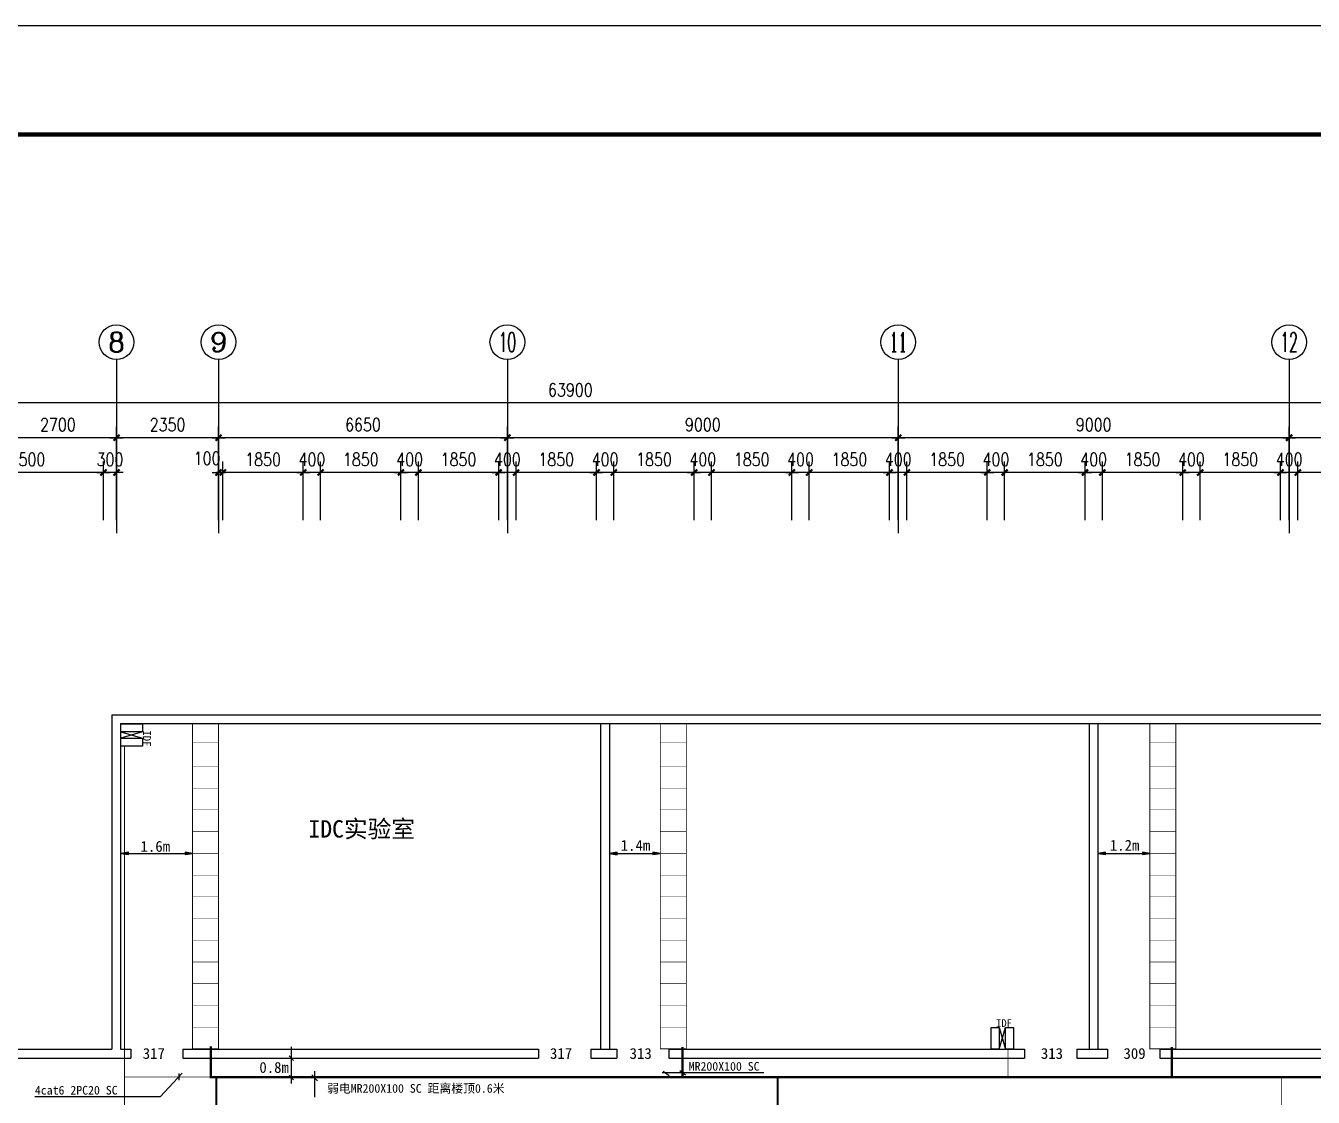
# Model space of a CAD drawing. Extents: x 582436 to 3945069, y 94128 to 248738.
# Drawn here: x 3891843 to 3921488, y 224076 to 248738 of the extents above; entities that cross this region are included whole.
import ezdxf
from ezdxf.enums import TextEntityAlignment as Align

# ---------------------------------------------------------------- set-up
doc = ezdxf.new("R2010")
doc.units = 0
doc.header["$LTSCALE"] = 1000
doc.header["$MEASUREMENT"] = 0
doc.layers.get('0').update_dxf_attribs({"linetype": 'CONTINUOUS'})
doc.layers.get('Defpoints').update_dxf_attribs({"linetype": 'CONTINUOUS'})
for name, color, linetype in [('AXIS', 3, 'CONTINUOUS'), ('AXIS_TEXT', 7, 'CONTINUOUS'), ('DET4', 4, 'CONTINUOUS'), ('PUB_TITLE', 4, 'CONTINUOUS'), ('xxg', 6, 'CONTINUOUS')]:
    doc.layers.add(name, color=color, linetype=linetype)
doc.styles.add('_HZTXT', font='txt.shx', dxfattribs={"width": 0.8, "bigfont": 'AllInOneBig.shx'})
doc.styles.add('COMPLEX', font='COMPLEX', dxfattribs={"bigfont": 'AllInOneBig.shx'})
doc.styles.add('DIM_FONT', font='SIMPLEX.shx', dxfattribs={"width": 0.8, "bigfont": 'AllInOneBig.shx'})
doc.dimstyles.new('AXIS', dxfattribs={"dimtxt": 300, "dimasz": 1, "dimexe": 250, "dimexo": 300, "dimgap": 150, "dimtad": 1, "dimdec": 0, "dimzin": 0, "dimdsep": 46, "dimtxsty": 'DIM_FONT', "dimblk": '_DIMX', "dimcen": 0.09, "dimse1": 1, "dimse2": 1, "dimclrt": 7, "dimadec": 0, "dimazin": 0, "dimtfac": 1, "dimtdec": 0, "dimtix": 1, "dimtmove": 2, "dimatfit": 3, "dimldrblk": '_DIMX', "dimfxl": 1, "dimtolj": 1, "dimtzin": 0, "dimarcsym": 0})
doc.dimstyles.new('dimb', dxfattribs={"dimtxt": 300, "dimasz": 1, "dimexe": 250, "dimexo": 300, "dimgap": 150, "dimtad": 1, "dimdec": 0, "dimdsep": 46, "dimtxsty": 'DIM_FONT', "dimblk": '_DIMX', "dimblk1": '_DIMX', "dimblk2": '_DIMX', "dimcen": 1.25, "dimdle": 2, "dimse1": 1, "dimse2": 1, "dimclrt": 7, "dimadec": 1, "dimazin": 0, "dimtfac": 1, "dimtdec": 0, "dimtix": 1, "dimtmove": 2, "dimatfit": 3, "dimldrblk": '_DIMX', "dimfxl": 1, "dimtolj": 1, "dimtzin": 0, "dimarcsym": 0})
doc.dimstyles.new('dimn', dxfattribs={"dimtxt": 300, "dimasz": 1, "dimexe": 250, "dimexo": 300, "dimgap": 150, "dimtad": 1, "dimdec": 0, "dimdsep": 46, "dimtxsty": 'DIM_FONT', "dimblk": '_DIMX', "dimblk1": '_DIMX', "dimblk2": '_DIMX', "dimcen": 1.25, "dimdle": 2, "dimclrt": 7, "dimadec": 1, "dimazin": 0, "dimtfac": 1, "dimtdec": 0, "dimtix": 1, "dimtmove": 2, "dimatfit": 3, "dimldrblk": '_DIMX', "dimfxl": 1, "dimtolj": 1, "dimtzin": 0, "dimarcsym": 0})

# ---------------------------------------------------------------- blocks, each defined once
blk = doc.blocks.new('_axiso')
blk.add_circle((0, 0), 0.5)
at = {"layer": 'AXIS_TEXT', "style": 'COMPLEX', "width": 1.041667}
blk.add_attdef('A', text='', height=0.56, dxfattribs=at).set_placement((-0.25, -0.28), (0.25, -0.28), align=Align.FIT)
blk = doc.blocks.new('_DIMX')
blk.add_line((-150, 0), (150, 0))
at = {"const_width": 50}
blk.add_lwpolyline([(-70, -70), (70, 70)], dxfattribs=at)
blk = doc.blocks.new('*D78')
at = {"layer": 'AXIS', "color": 0, "lineweight": -2}
for p, q in [((3911933, 237356), (3911933, 239506)), ((3920932, 239256), (3911934, 239256)), ((3920933, 237356), (3920933, 239506))]:
    blk.add_line(p, q, dxfattribs=at)
at = {"layer": 'Defpoints', "color": 0}
for p in [(3911933, 239256), (3911933, 237056), (3920933, 237056)]:
    blk.add_point(p, dxfattribs=at)
at = {"layer": 'AXIS', "color": 0, "lineweight": -2, "rotation": 180}
blk.add_blockref('_DIMX', (3911933, 239256), dxfattribs=at)
at = {"layer": 'AXIS', "color": 0, "lineweight": -2}
blk.add_blockref('_DIMX', (3920933, 239256), dxfattribs=at)
at = {"layer": 'AXIS', "color": 7, "insert": (3916433, 239556), "char_height": 300, "attachment_point": 5, "style": '_HZTXT'}
blk.add_mtext('\\A1;9000', dxfattribs=at)
blk = doc.blocks.new('*D79')
at = {"layer": 'AXIS', "color": 0, "lineweight": -2}
for p, q in [((3902933, 237356), (3902933, 239506)), ((3911932, 239256), (3902934, 239256)), ((3911933, 237356), (3911933, 239506))]:
    blk.add_line(p, q, dxfattribs=at)
at = {"layer": 'Defpoints', "color": 0}
for p in [(3902933, 239256), (3902933, 237056), (3911933, 237056)]:
    blk.add_point(p, dxfattribs=at)
at = {"layer": 'AXIS', "color": 0, "lineweight": -2, "rotation": 180}
blk.add_blockref('_DIMX', (3902933, 239256), dxfattribs=at)
at = {"layer": 'AXIS', "color": 0, "lineweight": -2}
blk.add_blockref('_DIMX', (3911933, 239256), dxfattribs=at)
at = {"layer": 'AXIS', "color": 7, "insert": (3907433, 239556), "char_height": 300, "attachment_point": 5, "style": '_HZTXT'}
blk.add_mtext('\\A1;9000', dxfattribs=at)
blk = doc.blocks.new('*D80')
at = {"layer": 'AXIS', "color": 0, "lineweight": -2}
for p, q in [((3896283, 237356), (3896283, 239506)), ((3902932, 239256), (3896284, 239256)), ((3902933, 237356), (3902933, 239506))]:
    blk.add_line(p, q, dxfattribs=at)
at = {"layer": 'Defpoints', "color": 0}
for p in [(3896283, 239256), (3896283, 237056), (3902933, 237056)]:
    blk.add_point(p, dxfattribs=at)
at = {"layer": 'AXIS', "color": 0, "lineweight": -2, "rotation": 180}
blk.add_blockref('_DIMX', (3896283, 239256), dxfattribs=at)
at = {"layer": 'AXIS', "color": 0, "lineweight": -2}
blk.add_blockref('_DIMX', (3902933, 239256), dxfattribs=at)
at = {"layer": 'AXIS', "color": 7, "insert": (3899608, 239556), "char_height": 300, "attachment_point": 5, "style": '_HZTXT'}
blk.add_mtext('\\A1;6650', dxfattribs=at)
blk = doc.blocks.new('*D81')
at = {"layer": 'AXIS', "color": 0, "lineweight": -2}
for p, q in [((3891233, 237356), (3891233, 239506)), ((3893932, 239256), (3891234, 239256)), ((3893933, 237356), (3893933, 239506))]:
    blk.add_line(p, q, dxfattribs=at)
at = {"layer": 'Defpoints', "color": 0}
for p in [(3891233, 239256), (3891233, 237056), (3893933, 237056)]:
    blk.add_point(p, dxfattribs=at)
at = {"layer": 'AXIS', "color": 0, "lineweight": -2, "rotation": 180}
blk.add_blockref('_DIMX', (3891233, 239256), dxfattribs=at)
at = {"layer": 'AXIS', "color": 0, "lineweight": -2}
blk.add_blockref('_DIMX', (3893933, 239256), dxfattribs=at)
at = {"layer": 'AXIS', "color": 7, "insert": (3892583, 239556), "char_height": 300, "attachment_point": 5, "style": '_HZTXT'}
blk.add_mtext('\\A1;2700', dxfattribs=at)
blk = doc.blocks.new('*D85')
at = {"layer": 'AXIS', "color": 0, "lineweight": -2}
for p, q in [((3872433, 237356), (3872433, 240306)), ((3936333, 237356), (3936333, 240306)), ((3936332, 240056), (3872434, 240056))]:
    blk.add_line(p, q, dxfattribs=at)
at = {"layer": 'Defpoints', "color": 0}
for p in [(3872433, 240056), (3872433, 237056), (3936333, 237056)]:
    blk.add_point(p, dxfattribs=at)
at = {"layer": 'AXIS', "color": 0, "lineweight": -2, "rotation": 180}
blk.add_blockref('_DIMX', (3872433, 240056), dxfattribs=at)
at = {"layer": 'AXIS', "color": 0, "lineweight": -2}
blk.add_blockref('_DIMX', (3936333, 240056), dxfattribs=at)
at = {"layer": 'AXIS', "color": 7, "insert": (3904383, 240356), "char_height": 300, "attachment_point": 5, "style": '_HZTXT'}
blk.add_mtext('\\A1;63900', dxfattribs=at)
blk = doc.blocks.new('*D86')
at = {"layer": 'AXIS', "color": 0, "lineweight": -2}
for p, q in [((3893933, 237356), (3893933, 239506)), ((3896282, 239256), (3893934, 239256)), ((3896283, 237356), (3896283, 239506))]:
    blk.add_line(p, q, dxfattribs=at)
at = {"layer": 'Defpoints', "color": 0}
for p in [(3893933, 239256), (3893933, 237056), (3896283, 237056)]:
    blk.add_point(p, dxfattribs=at)
at = {"layer": 'AXIS', "color": 0, "lineweight": -2, "rotation": 180}
blk.add_blockref('_DIMX', (3893933, 239256), dxfattribs=at)
at = {"layer": 'AXIS', "color": 0, "lineweight": -2}
blk.add_blockref('_DIMX', (3896283, 239256), dxfattribs=at)
at = {"layer": 'AXIS', "color": 7, "insert": (3895108, 239556), "char_height": 300, "attachment_point": 5, "style": '_HZTXT'}
blk.add_mtext('\\A1;2350', dxfattribs=at)
blk = doc.blocks.new('*D89')
at = {"layer": 'AXIS', "color": 0, "lineweight": -2}
for p, q in [((3920933, 237356), (3920933, 239506)), ((3924432, 239256), (3920934, 239256)), ((3924433, 237356), (3924433, 239506))]:
    blk.add_line(p, q, dxfattribs=at)
at = {"layer": 'Defpoints', "color": 0}
for p in [(3920933, 239256), (3920933, 237056), (3924433, 237056)]:
    blk.add_point(p, dxfattribs=at)
at = {"layer": 'AXIS', "color": 0, "lineweight": -2, "rotation": 180}
blk.add_blockref('_DIMX', (3920933, 239256), dxfattribs=at)
at = {"layer": 'AXIS', "color": 0, "lineweight": -2}
blk.add_blockref('_DIMX', (3924433, 239256), dxfattribs=at)
at = {"layer": 'AXIS', "color": 7, "insert": (3922683, 239556), "char_height": 300, "attachment_point": 5, "style": '_HZTXT'}
blk.add_mtext('\\A1;3500', dxfattribs=at)
blk = doc.blocks.new('*D112')
at = {"layer": 'AXIS', "color": 0, "lineweight": -2}
for p, q in [((3896283, 237356), (3896283, 238706)), ((3896383, 237356), (3896383, 238706)), ((3896282, 238456), (3896281, 238456)), ((3896383, 238456), (3896283, 238456)), ((3896384, 238456), (3896385, 238456))]:
    blk.add_line(p, q, dxfattribs=at)
at = {"layer": 'Defpoints', "color": 0}
for p in [(3896283, 238456), (3896283, 237056), (3896383, 237056)]:
    blk.add_point(p, dxfattribs=at)
at = {"layer": 'AXIS', "color": 0, "lineweight": -2}
blk.add_blockref('_DIMX', (3896283, 238456), dxfattribs=at)
at = {"layer": 'AXIS', "color": 0, "lineweight": -2, "rotation": 180}
blk.add_blockref('_DIMX', (3896383, 238456), dxfattribs=at)
at = {"layer": 'AXIS', "color": 7, "insert": (3896019, 238780), "char_height": 300, "attachment_point": 5, "style": '_HZTXT'}
blk.add_mtext('\\A1;100', dxfattribs=at)
blk = doc.blocks.new('*D113')
at = {"layer": 'AXIS', "color": 0, "lineweight": -2}
for p, q in [((3896383, 237356), (3896383, 238706)), ((3898233, 237356), (3898233, 238706)), ((3898232, 238456), (3896384, 238456))]:
    blk.add_line(p, q, dxfattribs=at)
at = {"layer": 'Defpoints', "color": 0}
for p in [(3896383, 238456), (3896383, 237056), (3898233, 237056)]:
    blk.add_point(p, dxfattribs=at)
at = {"layer": 'AXIS', "color": 0, "lineweight": -2, "rotation": 180}
blk.add_blockref('_DIMX', (3896383, 238456), dxfattribs=at)
at = {"layer": 'AXIS', "color": 0, "lineweight": -2}
blk.add_blockref('_DIMX', (3898233, 238456), dxfattribs=at)
at = {"layer": 'AXIS', "color": 7, "insert": (3897308, 238756), "char_height": 300, "attachment_point": 5, "style": '_HZTXT'}
blk.add_mtext('\\A1;1850', dxfattribs=at)
blk = doc.blocks.new('*D114')
at = {"layer": 'AXIS', "color": 0, "lineweight": -2}
for p, q in [((3898233, 237356), (3898233, 238706)), ((3898633, 237356), (3898633, 238706)), ((3898232, 238456), (3898231, 238456)), ((3898633, 238456), (3898233, 238456)), ((3898634, 238456), (3898635, 238456))]:
    blk.add_line(p, q, dxfattribs=at)
at = {"layer": 'Defpoints', "color": 0}
for p in [(3898233, 238456), (3898233, 237056), (3898633, 237056)]:
    blk.add_point(p, dxfattribs=at)
at = {"layer": 'AXIS', "color": 0, "lineweight": -2}
blk.add_blockref('_DIMX', (3898233, 238456), dxfattribs=at)
at = {"layer": 'AXIS', "color": 0, "lineweight": -2, "rotation": 180}
blk.add_blockref('_DIMX', (3898633, 238456), dxfattribs=at)
at = {"layer": 'AXIS', "color": 7, "insert": (3898433, 238756), "char_height": 300, "attachment_point": 5, "style": '_HZTXT'}
blk.add_mtext('\\A1;400', dxfattribs=at)
blk = doc.blocks.new('*D115')
at = {"layer": 'AXIS', "color": 0, "lineweight": -2}
for p, q in [((3898633, 237356), (3898633, 238706)), ((3900483, 237356), (3900483, 238706)), ((3900482, 238456), (3898634, 238456))]:
    blk.add_line(p, q, dxfattribs=at)
at = {"layer": 'Defpoints', "color": 0}
for p in [(3898633, 238456), (3898633, 237056), (3900483, 237056)]:
    blk.add_point(p, dxfattribs=at)
at = {"layer": 'AXIS', "color": 0, "lineweight": -2, "rotation": 180}
blk.add_blockref('_DIMX', (3898633, 238456), dxfattribs=at)
at = {"layer": 'AXIS', "color": 0, "lineweight": -2}
blk.add_blockref('_DIMX', (3900483, 238456), dxfattribs=at)
at = {"layer": 'AXIS', "color": 7, "insert": (3899558, 238756), "char_height": 300, "attachment_point": 5, "style": '_HZTXT'}
blk.add_mtext('\\A1;1850', dxfattribs=at)
blk = doc.blocks.new('*D116')
at = {"layer": 'AXIS', "color": 0, "lineweight": -2}
for p, q in [((3900483, 237356), (3900483, 238706)), ((3900883, 237356), (3900883, 238706)), ((3900482, 238456), (3900481, 238456)), ((3900883, 238456), (3900483, 238456)), ((3900884, 238456), (3900885, 238456))]:
    blk.add_line(p, q, dxfattribs=at)
at = {"layer": 'Defpoints', "color": 0}
for p in [(3900483, 238456), (3900483, 237056), (3900883, 237056)]:
    blk.add_point(p, dxfattribs=at)
at = {"layer": 'AXIS', "color": 0, "lineweight": -2}
blk.add_blockref('_DIMX', (3900483, 238456), dxfattribs=at)
at = {"layer": 'AXIS', "color": 0, "lineweight": -2, "rotation": 180}
blk.add_blockref('_DIMX', (3900883, 238456), dxfattribs=at)
at = {"layer": 'AXIS', "color": 7, "insert": (3900683, 238756), "char_height": 300, "attachment_point": 5, "style": '_HZTXT'}
blk.add_mtext('\\A1;400', dxfattribs=at)
blk = doc.blocks.new('*D117')
at = {"layer": 'AXIS', "color": 0, "lineweight": -2}
for p, q in [((3900883, 237356), (3900883, 238706)), ((3902733, 237356), (3902733, 238706)), ((3902732, 238456), (3900884, 238456))]:
    blk.add_line(p, q, dxfattribs=at)
at = {"layer": 'Defpoints', "color": 0}
for p in [(3900883, 238456), (3900883, 237056), (3902733, 237056)]:
    blk.add_point(p, dxfattribs=at)
at = {"layer": 'AXIS', "color": 0, "lineweight": -2, "rotation": 180}
blk.add_blockref('_DIMX', (3900883, 238456), dxfattribs=at)
at = {"layer": 'AXIS', "color": 0, "lineweight": -2}
blk.add_blockref('_DIMX', (3902733, 238456), dxfattribs=at)
at = {"layer": 'AXIS', "color": 7, "insert": (3901808, 238756), "char_height": 300, "attachment_point": 5, "style": '_HZTXT'}
blk.add_mtext('\\A1;1850', dxfattribs=at)
blk = doc.blocks.new('*D118')
at = {"layer": 'AXIS', "color": 0, "lineweight": -2}
for p, q in [((3902733, 237356), (3902733, 238706)), ((3903133, 237356), (3903133, 238706)), ((3902732, 238456), (3902731, 238456)), ((3903133, 238456), (3902733, 238456)), ((3903134, 238456), (3903135, 238456))]:
    blk.add_line(p, q, dxfattribs=at)
at = {"layer": 'Defpoints', "color": 0}
for p in [(3902733, 238456), (3902733, 237056), (3903133, 237056)]:
    blk.add_point(p, dxfattribs=at)
at = {"layer": 'AXIS', "color": 0, "lineweight": -2}
blk.add_blockref('_DIMX', (3902733, 238456), dxfattribs=at)
at = {"layer": 'AXIS', "color": 0, "lineweight": -2, "rotation": 180}
blk.add_blockref('_DIMX', (3903133, 238456), dxfattribs=at)
at = {"layer": 'AXIS', "color": 7, "insert": (3902933, 238756), "char_height": 300, "attachment_point": 5, "style": '_HZTXT'}
blk.add_mtext('\\A1;400', dxfattribs=at)
blk = doc.blocks.new('*D119')
at = {"layer": 'AXIS', "color": 0, "lineweight": -2}
for p, q in [((3903133, 237356), (3903133, 238706)), ((3904983, 237356), (3904983, 238706)), ((3904982, 238456), (3903134, 238456))]:
    blk.add_line(p, q, dxfattribs=at)
at = {"layer": 'Defpoints', "color": 0}
for p in [(3903133, 238456), (3903133, 237056), (3904983, 237056)]:
    blk.add_point(p, dxfattribs=at)
at = {"layer": 'AXIS', "color": 0, "lineweight": -2, "rotation": 180}
blk.add_blockref('_DIMX', (3903133, 238456), dxfattribs=at)
at = {"layer": 'AXIS', "color": 0, "lineweight": -2}
blk.add_blockref('_DIMX', (3904983, 238456), dxfattribs=at)
at = {"layer": 'AXIS', "color": 7, "insert": (3904058, 238756), "char_height": 300, "attachment_point": 5, "style": '_HZTXT'}
blk.add_mtext('\\A1;1850', dxfattribs=at)
blk = doc.blocks.new('*D120')
at = {"layer": 'AXIS', "color": 0, "lineweight": -2}
for p, q in [((3904983, 237356), (3904983, 238706)), ((3905383, 237356), (3905383, 238706)), ((3904982, 238456), (3904981, 238456)), ((3905383, 238456), (3904983, 238456)), ((3905384, 238456), (3905385, 238456))]:
    blk.add_line(p, q, dxfattribs=at)
at = {"layer": 'Defpoints', "color": 0}
for p in [(3904983, 238456), (3904983, 237056), (3905383, 237056)]:
    blk.add_point(p, dxfattribs=at)
at = {"layer": 'AXIS', "color": 0, "lineweight": -2}
blk.add_blockref('_DIMX', (3904983, 238456), dxfattribs=at)
at = {"layer": 'AXIS', "color": 0, "lineweight": -2, "rotation": 180}
blk.add_blockref('_DIMX', (3905383, 238456), dxfattribs=at)
at = {"layer": 'AXIS', "color": 7, "insert": (3905183, 238756), "char_height": 300, "attachment_point": 5, "style": '_HZTXT'}
blk.add_mtext('\\A1;400', dxfattribs=at)
blk = doc.blocks.new('*D121')
at = {"layer": 'AXIS', "color": 0, "lineweight": -2}
for p, q in [((3905383, 237356), (3905383, 238706)), ((3907233, 237356), (3907233, 238706)), ((3907232, 238456), (3905384, 238456))]:
    blk.add_line(p, q, dxfattribs=at)
at = {"layer": 'Defpoints', "color": 0}
for p in [(3905383, 238456), (3905383, 237056), (3907233, 237056)]:
    blk.add_point(p, dxfattribs=at)
at = {"layer": 'AXIS', "color": 0, "lineweight": -2, "rotation": 180}
blk.add_blockref('_DIMX', (3905383, 238456), dxfattribs=at)
at = {"layer": 'AXIS', "color": 0, "lineweight": -2}
blk.add_blockref('_DIMX', (3907233, 238456), dxfattribs=at)
at = {"layer": 'AXIS', "color": 7, "insert": (3906308, 238756), "char_height": 300, "attachment_point": 5, "style": '_HZTXT'}
blk.add_mtext('\\A1;1850', dxfattribs=at)
blk = doc.blocks.new('*D122')
at = {"layer": 'AXIS', "color": 0, "lineweight": -2}
for p, q in [((3907233, 237658), (3907233, 238706)), ((3907633, 237416), (3907633, 238706)), ((3907232, 238456), (3907231, 238456)), ((3907633, 238456), (3907233, 238456)), ((3907634, 238456), (3907635, 238456))]:
    blk.add_line(p, q, dxfattribs=at)
at = {"layer": 'Defpoints', "color": 0}
for p in [(3907233, 238456), (3907233, 237358), (3907633, 237116)]:
    blk.add_point(p, dxfattribs=at)
at = {"layer": 'AXIS', "color": 0, "lineweight": -2}
blk.add_blockref('_DIMX', (3907233, 238456), dxfattribs=at)
at = {"layer": 'AXIS', "color": 0, "lineweight": -2, "rotation": 180}
blk.add_blockref('_DIMX', (3907633, 238456), dxfattribs=at)
at = {"layer": 'AXIS', "color": 7, "insert": (3907433, 238756), "char_height": 300, "attachment_point": 5, "style": '_HZTXT'}
blk.add_mtext('\\A1;400', dxfattribs=at)
blk = doc.blocks.new('*D123')
at = {"layer": 'AXIS', "color": 0, "lineweight": -2}
for p, q in [((3907633, 237356), (3907633, 238706)), ((3909483, 237356), (3909483, 238706)), ((3909482, 238456), (3907634, 238456))]:
    blk.add_line(p, q, dxfattribs=at)
at = {"layer": 'Defpoints', "color": 0}
for p in [(3907633, 238456), (3907633, 237056), (3909483, 237056)]:
    blk.add_point(p, dxfattribs=at)
at = {"layer": 'AXIS', "color": 0, "lineweight": -2, "rotation": 180}
blk.add_blockref('_DIMX', (3907633, 238456), dxfattribs=at)
at = {"layer": 'AXIS', "color": 0, "lineweight": -2}
blk.add_blockref('_DIMX', (3909483, 238456), dxfattribs=at)
at = {"layer": 'AXIS', "color": 7, "insert": (3908558, 238756), "char_height": 300, "attachment_point": 5, "style": '_HZTXT'}
blk.add_mtext('\\A1;1850', dxfattribs=at)
blk = doc.blocks.new('*D124')
at = {"layer": 'AXIS', "color": 0, "lineweight": -2}
for p, q in [((3909483, 237356), (3909483, 238706)), ((3909883, 237356), (3909883, 238706)), ((3909482, 238456), (3909481, 238456)), ((3909883, 238456), (3909483, 238456)), ((3909884, 238456), (3909885, 238456))]:
    blk.add_line(p, q, dxfattribs=at)
at = {"layer": 'Defpoints', "color": 0}
for p in [(3909483, 238456), (3909483, 237056), (3909883, 237056)]:
    blk.add_point(p, dxfattribs=at)
at = {"layer": 'AXIS', "color": 0, "lineweight": -2}
blk.add_blockref('_DIMX', (3909483, 238456), dxfattribs=at)
at = {"layer": 'AXIS', "color": 0, "lineweight": -2, "rotation": 180}
blk.add_blockref('_DIMX', (3909883, 238456), dxfattribs=at)
at = {"layer": 'AXIS', "color": 7, "insert": (3909683, 238756), "char_height": 300, "attachment_point": 5, "style": '_HZTXT'}
blk.add_mtext('\\A1;400', dxfattribs=at)
blk = doc.blocks.new('*D125')
at = {"layer": 'AXIS', "color": 0, "lineweight": -2}
for p, q in [((3909883, 237356), (3909883, 238706)), ((3911733, 237356), (3911733, 238706)), ((3911732, 238456), (3909884, 238456))]:
    blk.add_line(p, q, dxfattribs=at)
at = {"layer": 'Defpoints', "color": 0}
for p in [(3909883, 238456), (3909883, 237056), (3911733, 237056)]:
    blk.add_point(p, dxfattribs=at)
at = {"layer": 'AXIS', "color": 0, "lineweight": -2, "rotation": 180}
blk.add_blockref('_DIMX', (3909883, 238456), dxfattribs=at)
at = {"layer": 'AXIS', "color": 0, "lineweight": -2}
blk.add_blockref('_DIMX', (3911733, 238456), dxfattribs=at)
at = {"layer": 'AXIS', "color": 7, "insert": (3910808, 238756), "char_height": 300, "attachment_point": 5, "style": '_HZTXT'}
blk.add_mtext('\\A1;1850', dxfattribs=at)
blk = doc.blocks.new('*D126')
at = {"layer": 'AXIS', "color": 0, "lineweight": -2}
for p, q in [((3911733, 237356), (3911733, 238706)), ((3912133, 237356), (3912133, 238706)), ((3911732, 238456), (3911731, 238456)), ((3912133, 238456), (3911733, 238456)), ((3912134, 238456), (3912135, 238456))]:
    blk.add_line(p, q, dxfattribs=at)
at = {"layer": 'Defpoints', "color": 0}
for p in [(3911733, 238456), (3911733, 237056), (3912133, 237056)]:
    blk.add_point(p, dxfattribs=at)
at = {"layer": 'AXIS', "color": 0, "lineweight": -2}
blk.add_blockref('_DIMX', (3911733, 238456), dxfattribs=at)
at = {"layer": 'AXIS', "color": 0, "lineweight": -2, "rotation": 180}
blk.add_blockref('_DIMX', (3912133, 238456), dxfattribs=at)
at = {"layer": 'AXIS', "color": 7, "insert": (3911933, 238756), "char_height": 300, "attachment_point": 5, "style": '_HZTXT'}
blk.add_mtext('\\A1;400', dxfattribs=at)
blk = doc.blocks.new('*D127')
at = {"layer": 'AXIS', "color": 0, "lineweight": -2}
for p, q in [((3912133, 237356), (3912133, 238706)), ((3913983, 237356), (3913983, 238706)), ((3913982, 238456), (3912134, 238456))]:
    blk.add_line(p, q, dxfattribs=at)
at = {"layer": 'Defpoints', "color": 0}
for p in [(3912133, 238456), (3912133, 237056), (3913983, 237056)]:
    blk.add_point(p, dxfattribs=at)
at = {"layer": 'AXIS', "color": 0, "lineweight": -2, "rotation": 180}
blk.add_blockref('_DIMX', (3912133, 238456), dxfattribs=at)
at = {"layer": 'AXIS', "color": 0, "lineweight": -2}
blk.add_blockref('_DIMX', (3913983, 238456), dxfattribs=at)
at = {"layer": 'AXIS', "color": 7, "insert": (3913058, 238756), "char_height": 300, "attachment_point": 5, "style": '_HZTXT'}
blk.add_mtext('\\A1;1850', dxfattribs=at)
blk = doc.blocks.new('*D128')
at = {"layer": 'AXIS', "color": 0, "lineweight": -2}
for p, q in [((3913983, 237356), (3913983, 238706)), ((3914383, 237356), (3914383, 238706)), ((3913982, 238456), (3913981, 238456)), ((3914383, 238456), (3913983, 238456)), ((3914384, 238456), (3914385, 238456))]:
    blk.add_line(p, q, dxfattribs=at)
at = {"layer": 'Defpoints', "color": 0}
for p in [(3913983, 238456), (3913983, 237056), (3914383, 237056)]:
    blk.add_point(p, dxfattribs=at)
at = {"layer": 'AXIS', "color": 0, "lineweight": -2}
blk.add_blockref('_DIMX', (3913983, 238456), dxfattribs=at)
at = {"layer": 'AXIS', "color": 0, "lineweight": -2, "rotation": 180}
blk.add_blockref('_DIMX', (3914383, 238456), dxfattribs=at)
at = {"layer": 'AXIS', "color": 7, "insert": (3914183, 238756), "char_height": 300, "attachment_point": 5, "style": '_HZTXT'}
blk.add_mtext('\\A1;400', dxfattribs=at)
blk = doc.blocks.new('*D129')
at = {"layer": 'AXIS', "color": 0, "lineweight": -2}
for p, q in [((3914383, 237356), (3914383, 238706)), ((3916233, 237356), (3916233, 238706)), ((3916232, 238456), (3914384, 238456))]:
    blk.add_line(p, q, dxfattribs=at)
at = {"layer": 'Defpoints', "color": 0}
for p in [(3914383, 238456), (3914383, 237056), (3916233, 237056)]:
    blk.add_point(p, dxfattribs=at)
at = {"layer": 'AXIS', "color": 0, "lineweight": -2, "rotation": 180}
blk.add_blockref('_DIMX', (3914383, 238456), dxfattribs=at)
at = {"layer": 'AXIS', "color": 0, "lineweight": -2}
blk.add_blockref('_DIMX', (3916233, 238456), dxfattribs=at)
at = {"layer": 'AXIS', "color": 7, "insert": (3915308, 238756), "char_height": 300, "attachment_point": 5, "style": '_HZTXT'}
blk.add_mtext('\\A1;1850', dxfattribs=at)
blk = doc.blocks.new('*D130')
at = {"layer": 'AXIS', "color": 0, "lineweight": -2}
for p, q in [((3916233, 237356), (3916233, 238706)), ((3916633, 237356), (3916633, 238706)), ((3916232, 238456), (3916231, 238456)), ((3916633, 238456), (3916233, 238456)), ((3916634, 238456), (3916635, 238456))]:
    blk.add_line(p, q, dxfattribs=at)
at = {"layer": 'Defpoints', "color": 0}
for p in [(3916233, 238456), (3916233, 237056), (3916633, 237056)]:
    blk.add_point(p, dxfattribs=at)
at = {"layer": 'AXIS', "color": 0, "lineweight": -2}
blk.add_blockref('_DIMX', (3916233, 238456), dxfattribs=at)
at = {"layer": 'AXIS', "color": 0, "lineweight": -2, "rotation": 180}
blk.add_blockref('_DIMX', (3916633, 238456), dxfattribs=at)
at = {"layer": 'AXIS', "color": 7, "insert": (3916433, 238756), "char_height": 300, "attachment_point": 5, "style": '_HZTXT'}
blk.add_mtext('\\A1;400', dxfattribs=at)
blk = doc.blocks.new('*D131')
at = {"layer": 'AXIS', "color": 0, "lineweight": -2}
for p, q in [((3916633, 237356), (3916633, 238706)), ((3918483, 237356), (3918483, 238706)), ((3918482, 238456), (3916634, 238456))]:
    blk.add_line(p, q, dxfattribs=at)
at = {"layer": 'Defpoints', "color": 0}
for p in [(3916633, 238456), (3916633, 237056), (3918483, 237056)]:
    blk.add_point(p, dxfattribs=at)
at = {"layer": 'AXIS', "color": 0, "lineweight": -2, "rotation": 180}
blk.add_blockref('_DIMX', (3916633, 238456), dxfattribs=at)
at = {"layer": 'AXIS', "color": 0, "lineweight": -2}
blk.add_blockref('_DIMX', (3918483, 238456), dxfattribs=at)
at = {"layer": 'AXIS', "color": 7, "insert": (3917558, 238756), "char_height": 300, "attachment_point": 5, "style": '_HZTXT'}
blk.add_mtext('\\A1;1850', dxfattribs=at)
blk = doc.blocks.new('*D132')
at = {"layer": 'AXIS', "color": 0, "lineweight": -2}
for p, q in [((3918483, 237356), (3918483, 238706)), ((3918883, 237356), (3918883, 238706)), ((3918482, 238456), (3918481, 238456)), ((3918883, 238456), (3918483, 238456)), ((3918884, 238456), (3918885, 238456))]:
    blk.add_line(p, q, dxfattribs=at)
at = {"layer": 'Defpoints', "color": 0}
for p in [(3918483, 238456), (3918483, 237056), (3918883, 237056)]:
    blk.add_point(p, dxfattribs=at)
at = {"layer": 'AXIS', "color": 0, "lineweight": -2}
blk.add_blockref('_DIMX', (3918483, 238456), dxfattribs=at)
at = {"layer": 'AXIS', "color": 0, "lineweight": -2, "rotation": 180}
blk.add_blockref('_DIMX', (3918883, 238456), dxfattribs=at)
at = {"layer": 'AXIS', "color": 7, "insert": (3918683, 238756), "char_height": 300, "attachment_point": 5, "style": '_HZTXT'}
blk.add_mtext('\\A1;400', dxfattribs=at)
blk = doc.blocks.new('*D133')
at = {"layer": 'AXIS', "color": 0, "lineweight": -2}
for p, q in [((3918883, 237356), (3918883, 238706)), ((3920733, 237356), (3920733, 238706)), ((3920732, 238456), (3918884, 238456))]:
    blk.add_line(p, q, dxfattribs=at)
at = {"layer": 'Defpoints', "color": 0}
for p in [(3918883, 238456), (3918883, 237056), (3920733, 237056)]:
    blk.add_point(p, dxfattribs=at)
at = {"layer": 'AXIS', "color": 0, "lineweight": -2, "rotation": 180}
blk.add_blockref('_DIMX', (3918883, 238456), dxfattribs=at)
at = {"layer": 'AXIS', "color": 0, "lineweight": -2}
blk.add_blockref('_DIMX', (3920733, 238456), dxfattribs=at)
at = {"layer": 'AXIS', "color": 7, "insert": (3919808, 238756), "char_height": 300, "attachment_point": 5, "style": '_HZTXT'}
blk.add_mtext('\\A1;1850', dxfattribs=at)
blk = doc.blocks.new('*D134')
at = {"layer": 'AXIS', "color": 0, "lineweight": -2}
for p, q in [((3920733, 237356), (3920733, 238706)), ((3921133, 237356), (3921133, 238706)), ((3920732, 238456), (3920731, 238456)), ((3921133, 238456), (3920733, 238456)), ((3921134, 238456), (3921135, 238456))]:
    blk.add_line(p, q, dxfattribs=at)
at = {"layer": 'Defpoints', "color": 0}
for p in [(3920733, 238456), (3920733, 237056), (3921133, 237056)]:
    blk.add_point(p, dxfattribs=at)
at = {"layer": 'AXIS', "color": 0, "lineweight": -2}
blk.add_blockref('_DIMX', (3920733, 238456), dxfattribs=at)
at = {"layer": 'AXIS', "color": 0, "lineweight": -2, "rotation": 180}
blk.add_blockref('_DIMX', (3921133, 238456), dxfattribs=at)
at = {"layer": 'AXIS', "color": 7, "insert": (3920933, 238756), "char_height": 300, "attachment_point": 5, "style": '_HZTXT'}
blk.add_mtext('\\A1;400', dxfattribs=at)
blk = doc.blocks.new('*D135')
at = {"layer": 'AXIS', "color": 0, "lineweight": -2}
for p, q in [((3921133, 237356), (3921133, 238706)), ((3922983, 237356), (3922983, 238706)), ((3922982, 238456), (3921134, 238456))]:
    blk.add_line(p, q, dxfattribs=at)
at = {"layer": 'Defpoints', "color": 0}
for p in [(3921133, 238456), (3921133, 237056), (3922983, 237056)]:
    blk.add_point(p, dxfattribs=at)
at = {"layer": 'AXIS', "color": 0, "lineweight": -2, "rotation": 180}
blk.add_blockref('_DIMX', (3921133, 238456), dxfattribs=at)
at = {"layer": 'AXIS', "color": 0, "lineweight": -2}
blk.add_blockref('_DIMX', (3922983, 238456), dxfattribs=at)
at = {"layer": 'AXIS', "color": 7, "insert": (3922058, 238756), "char_height": 300, "attachment_point": 5, "style": '_HZTXT'}
blk.add_mtext('\\A1;1850', dxfattribs=at)
blk = doc.blocks.new('*D205')
at = {"layer": 'AXIS', "color": 0, "lineweight": -2}
for p, q in [((3893633, 237356), (3893633, 238706)), ((3893933, 237356), (3893933, 238706)), ((3893632, 238456), (3893631, 238456)), ((3893933, 238456), (3893633, 238456)), ((3893934, 238456), (3893935, 238456))]:
    blk.add_line(p, q, dxfattribs=at)
at = {"layer": 'Defpoints', "color": 0}
for p in [(3893633, 238456), (3893633, 237056), (3893933, 237056)]:
    blk.add_point(p, dxfattribs=at)
at = {"layer": 'AXIS', "color": 0, "lineweight": -2}
blk.add_blockref('_DIMX', (3893633, 238456), dxfattribs=at)
at = {"layer": 'AXIS', "color": 0, "lineweight": -2, "rotation": 180}
blk.add_blockref('_DIMX', (3893933, 238456), dxfattribs=at)
at = {"layer": 'AXIS', "color": 7, "insert": (3893783, 238756), "char_height": 300, "attachment_point": 5, "style": '_HZTXT'}
blk.add_mtext('\\A1;300', dxfattribs=at)
blk = doc.blocks.new('*D206')
at = {"layer": 'AXIS', "color": 0, "lineweight": -2}
for p, q in [((3890133, 237356), (3890133, 238706)), ((3893633, 237356), (3893633, 238706)), ((3893632, 238456), (3890134, 238456))]:
    blk.add_line(p, q, dxfattribs=at)
at = {"layer": 'Defpoints', "color": 0}
for p in [(3890133, 238456), (3890133, 237056), (3893633, 237056)]:
    blk.add_point(p, dxfattribs=at)
at = {"layer": 'AXIS', "color": 0, "lineweight": -2, "rotation": 180}
blk.add_blockref('_DIMX', (3890133, 238456), dxfattribs=at)
at = {"layer": 'AXIS', "color": 0, "lineweight": -2}
blk.add_blockref('_DIMX', (3893633, 238456), dxfattribs=at)
at = {"layer": 'AXIS', "color": 7, "insert": (3891883, 238756), "char_height": 300, "attachment_point": 5, "style": '_HZTXT'}
blk.add_mtext('\\A1;3500', dxfattribs=at)

msp = doc.modelspace()

# ---------------------------------------------------------------- hatches: boundary and pattern name
at = {"layer": 'DET4'}
for points in [[(3894030.3, 229689.4), (3894208.4, 229661.1), (3894208.3, 229716.5)], [(3895688.9, 229688), (3895510.8, 229716.3), (3895510.9, 229660.9)], [(3905281.6, 229687.3), (3905459.6, 229659), (3905459.5, 229714.4)], [(3906461.4, 229688), (3906283.3, 229716.3), (3906283.4, 229660.9)], [(3916528, 229687.8), (3916706, 229659.6), (3916705.9, 229715)], [(3917732.1, 229688), (3917554, 229716.3), (3917554.1, 229660.9)]]:
    msp.add_hatch(color=0, dxfattribs=at).paths.add_polyline_path(points)

# ---------------------------------------------------------------- linework, layer by layer
at = {"layer": 'AXIS', "color": 0}
for p, q in [((3893932.6, 241056.4), (3893932.6, 237056.4)), ((3896282.6, 241056.4), (3896282.6, 237056.4)), ((3902932.6, 241056.4), (3902932.6, 237056.4)), ((3911932.6, 241056.4), (3911932.6, 237056.4)), ((3920932.6, 241056.4), (3920932.6, 237056.4))]:
    msp.add_line(p, q, dxfattribs=at)
at = {"layer": 'DET4', "color": 0}
for p, q in [((3894535, 232487.2), (3894036.3, 232340.2)), ((3894036.3, 232487.2), (3894535, 232340.2)), ((3894044, 229687.8), (3895568.1, 229687.8)), ((3905404, 229687.8), (3906340.6, 229687.8)), ((3916554.8, 229687.8), (3917611.3, 229687.8)), ((3914254.7, 225682.9), (3914401.7, 225184.2)), ((3914254.7, 225184.2), (3914401.7, 225682.9)), ((3897909.2, 225031.8), (3898006.1, 224925.5)), ((3897957.4, 225235.2), (3897957.4, 224395)), ((3895447.7, 224627.3), (3894941.2, 224086.7)), ((3895369.7, 224624.9), (3895369.7, 224469.2)), ((3897909.2, 224581), (3898006.1, 224474.7)), ((3898430.9, 224593.6), (3898564.5, 224451)), ((3898500.8, 224077.9), (3898500.8, 224679.7)), ((3906497.5, 224645.2), (3908837.9, 224645.2)), ((3906521.3, 224678.1), (3906654.4, 224579.6)), ((3906903.5, 224687.9), (3907036.7, 224589.4)), ((3894941.2, 224086.7), (3892054.2, 224086.7))]:
    msp.add_line(p, q, dxfattribs=at)
for points in [[(3894535, 232669.6), (3894535, 232487.2), (3894036.3, 232487.2), (3894036.3, 232669.6)], [(3894535, 232340.2), (3894535, 232157.8), (3894036.3, 232157.8), (3894036.3, 232340.2)], [(3894030.3, 229689.4), (3894208.4, 229661.1), (3894208.3, 229716.5)], [(3895688.9, 229688), (3895510.8, 229716.3), (3895510.9, 229660.9)], [(3905281.6, 229687.3), (3905459.6, 229659), (3905459.5, 229714.4)], [(3906461.4, 229688), (3906283.3, 229716.3), (3906283.4, 229660.9)], [(3916528, 229687.8), (3916706, 229659.6), (3916705.9, 229715)], [(3917732.1, 229688), (3917554, 229716.3), (3917554.1, 229660.9)], [(3914072.3, 225682.9), (3914254.7, 225682.9), (3914254.7, 225184.2), (3914072.3, 225184.2)], [(3914401.7, 225682.9), (3914584.1, 225682.9), (3914584.1, 225184.2), (3914401.7, 225184.2)]]:
    msp.add_lwpolyline(points, close=True, dxfattribs=at)
for points, const_width in [([(3895675.2, 232676), (3896286.6, 232676)], 10), ([(3906447.7, 232676), (3907059.1, 232676)], 10), ([(3917718.4, 232676), (3918329.8, 232676)], 10), ([(3894115.4, 232157.8), (3894115.4, 224531.6)], 20), ([(3895681, 232251.4), (3896287.7, 232251.4)], 10), ([(3906453.5, 232251.4), (3907060.2, 232251.4)], 10), ([(3917724.2, 232251.4), (3918330.9, 232251.4)], 10), ([(3895674.4, 231689.7), (3896281, 231689.7)], 10), ([(3906446.9, 231689.7), (3907053.5, 231689.7)], 10), ([(3917717.6, 231689.7), (3918324.2, 231689.7)], 10), ([(3895674.4, 231189.7), (3896281, 231189.7)], 10), ([(3906446.9, 231189.7), (3907053.5, 231189.7)], 10), ([(3917717.6, 231189.7), (3918324.2, 231189.7)], 10), ([(3895674.4, 230689.7), (3896281, 230689.7)], 10), ([(3906446.9, 230689.7), (3907053.5, 230689.7)], 10), ([(3917717.6, 230689.7), (3918324.2, 230689.7)], 10), ([(3895674.4, 230189.7), (3896281, 230189.7)], 10), ([(3906446.9, 230189.7), (3907053.5, 230189.7)], 10), ([(3917717.6, 230189.7), (3918324.2, 230189.7)], 10), ([(3895674.4, 229689.7), (3896281, 229689.7)], 10), ([(3906446.9, 229689.7), (3907053.5, 229689.7)], 10), ([(3917717.6, 229689.7), (3918324.2, 229689.7)], 10), ([(3895674.4, 229189.7), (3896281, 229189.7)], 10), ([(3906446.9, 229189.7), (3907053.5, 229189.7)], 10), ([(3917717.6, 229189.7), (3918324.2, 229189.7)], 10), ([(3895674.4, 228689.7), (3896281, 228689.7)], 10), ([(3906446.9, 228689.7), (3907053.5, 228689.7)], 10), ([(3917717.6, 228689.7), (3918324.2, 228689.7)], 10), ([(3895674.4, 228189.7), (3896281, 228189.7)], 10), ([(3906446.9, 228189.7), (3907053.5, 228189.7)], 10), ([(3917717.6, 228189.7), (3918324.2, 228189.7)], 10), ([(3895674.4, 227689.7), (3896281, 227689.7)], 10), ([(3906446.9, 227689.7), (3907053.5, 227689.7)], 10), ([(3917717.6, 227689.7), (3918324.2, 227689.7)], 10), ([(3895674.4, 227189.7), (3896281, 227189.7)], 10), ([(3906446.9, 227189.7), (3907053.5, 227189.7)], 10), ([(3917717.6, 227189.7), (3918324.2, 227189.7)], 10), ([(3895674.4, 226689.7), (3896281, 226689.7)], 10), ([(3906446.9, 226689.7), (3907053.5, 226689.7)], 10), ([(3917717.6, 226689.7), (3918324.2, 226689.7)], 10), ([(3895674.4, 226189.7), (3896281, 226189.7)], 10), ([(3906446.9, 226189.7), (3907053.5, 226189.7)], 10), ([(3917717.6, 226189.7), (3918324.2, 226189.7)], 10), ([(3895674.4, 225689.7), (3896281, 225689.7)], 10), ([(3906446.9, 225689.7), (3907053.5, 225689.7)], 10), ([(3917717.6, 225689.7), (3918324.2, 225689.7)], 10), ([(3895674.4, 225189.7), (3896281, 225189.7)], 20), ([(3896104.8, 225245), (3896104.8, 224513.9)], 50), ([(3906446.9, 225189.7), (3907053.5, 225189.7)], 20), ([(3906966.7, 225228.8), (3906966.7, 224538.1)], 50), ([(3914460.2, 225190.9), (3914460.2, 224538.1)], 20), ([(3917717.6, 225189.7), (3918324.2, 225189.7)], 20), ([(3918232.9, 225228.8), (3918232.9, 224538.1)], 50), ([(3894115.4, 224556.1), (3894115.4, 214691.7)], 20), ([(3894115.4, 224541.7), (3896237.4, 224541.7)], 20), ([(3896104.8, 224538.1), (3923517.3, 224538.1)], 50), ([(3896229.8, 224538.1), (3896229.8, 221639.9)], 50), ([(3909157.1, 224538.1), (3909157.1, 221639.9)], 50), ([(3920753.3, 214695.1), (3920753.3, 224538.1)], 20)]:
    msp.add_lwpolyline(points, dxfattribs=dict(at, const_width=const_width))
at = {"layer": 'PUB_TITLE'}
msp.add_lwpolyline([(3945068.6, 140096), (3945068.6, 248738.4), (3860968.6, 248738.4), (3860968.6, 140096), (3945068.6, 140096), (3945068.6, 142711.9)], dxfattribs=at)
at = {"layer": 'PUB_TITLE', "const_width": 100}
msp.add_lwpolyline([(3940320.9, 141090.2), (3924010.9, 141168.8), (3944068.6, 141168.8), (3944068.6, 246238.4), (3861968.6, 246238.4), (3861968.6, 141096), (3944068.6, 141096), (3944068.6, 147358.2)], dxfattribs=at)
at = {"layer": 'xxg', "color": 0}
for p, q in [((3893826.7, 232880.2), (3935526, 232880.2)), ((3893826.7, 232880.2), (3893826.7, 225179.3)), ((3894028.1, 232678.8), (3935324.6, 232678.8)), ((3894028.1, 232678.8), (3894028.1, 225179.3)), ((3905080.8, 232678.8), (3905080.8, 225179.3)), ((3905282.2, 232678.8), (3905282.2, 225179.3)), ((3916326.2, 232678.8), (3916326.2, 225179.3)), ((3916527.6, 232678.8), (3916527.6, 225179.3)), ((3891136.9, 225179.3), (3893826.7, 225179.3)), ((3894028.1, 225179.3), (3894263.9, 225179.3)), ((3894263.9, 225179.3), (3894263.9, 224977.9)), ((3895463.9, 225179.3), (3903653.3, 225179.3)), ((3895463.9, 225179.3), (3895463.9, 224977.9)), ((3903653.3, 225179.3), (3903653.3, 224977.9)), ((3904853.3, 225179.3), (3905452.7, 225179.3)), ((3904853.3, 225179.3), (3904853.3, 224977.9)), ((3905452.7, 225179.3), (3905452.7, 224977.9)), ((3906652.7, 225179.3), (3914842.1, 225179.3)), ((3906652.7, 225179.3), (3906652.7, 224977.9)), ((3914842.1, 225179.3), (3914842.1, 224977.9)), ((3916042.1, 225179.3), (3916753.3, 225179.3)), ((3916042.1, 225179.3), (3916042.1, 224977.9)), ((3916753.3, 225179.3), (3916753.3, 224977.9)), ((3917953.3, 225179.3), (3928341.2, 225179.3)), ((3917953.3, 225179.3), (3917953.3, 224977.9)), ((3891338.3, 224977.9), (3894263.9, 224977.9)), ((3895463.9, 224977.9), (3903653.3, 224977.9)), ((3904853.3, 224977.9), (3905452.7, 224977.9)), ((3906652.7, 224977.9), (3914842.1, 224977.9)), ((3916042.1, 224977.9), (3916753.3, 224977.9)), ((3917953.3, 224977.9), (3928341.2, 224977.9))]:
    msp.add_line(p, q, dxfattribs=at)
at = {"layer": 'xxg', "color": 0, "const_width": 20}
for points in [[(3895681.7, 232682), (3895681.7, 225185)], [(3896281.7, 232678.5), (3896281.7, 225185)], [(3906454.3, 232682), (3906454.3, 225185)], [(3907054.3, 232678.5), (3907054.3, 225185)], [(3917724.9, 232682), (3917724.9, 225185)], [(3918324.9, 232678.5), (3918324.9, 225185)]]:
    msp.add_lwpolyline(points, dxfattribs=at)

# ---------------------------------------------------------------- block references
at = {"layer": 'AXIS', "color": 0}
ref = msp.add_blockref('_axiso', (3893932.6, 241456.4), dxfattribs=dict(at, xscale=800, yscale=800, zscale=800.0000000000003))
ref.add_attrib('A', '8', dxfattribs={"layer": 'AXIS_TEXT', "height": 448, "style": 'COMPLEX', "width": 1.339286}).set_placement((3893732.6, 241232.4), (3894132.6, 241232.4), align=Align.FIT)
ref = msp.add_blockref('_axiso', (3896282.6, 241456.4), dxfattribs=dict(at, xscale=800, yscale=800, zscale=800.0000000000003))
ref.add_attrib('A', '9', dxfattribs={"layer": 'AXIS_TEXT', "height": 448, "style": 'COMPLEX', "width": 1.339286}).set_placement((3896082.6, 241232.4), (3896482.6, 241232.4), align=Align.FIT)
ref = msp.add_blockref('_axiso', (3902932.6, 241456.4), dxfattribs=dict(at, xscale=800, yscale=800, zscale=800.0000000000003))
ref.add_attrib('A', '10', dxfattribs={"layer": 'AXIS_TEXT', "height": 448, "style": 'COMPLEX', "width": 0.646552}).set_placement((3902732.6, 241232.4), (3903132.6, 241232.4), align=Align.FIT)
ref = msp.add_blockref('_axiso', (3911932.6, 241456.4), dxfattribs=dict(at, xscale=800, yscale=800, zscale=800.0000000000003))
ref.add_attrib('A', '11', dxfattribs={"layer": 'AXIS_TEXT', "height": 448, "style": 'COMPLEX', "width": 0.78125}).set_placement((3911732.6, 241232.4), (3912132.6, 241232.4), align=Align.FIT)
ref = msp.add_blockref('_axiso', (3920932.6, 241456.4), dxfattribs=dict(at, xscale=800, yscale=800, zscale=800.0000000000003))
ref.add_attrib('A', '12', dxfattribs={"layer": 'AXIS_TEXT', "height": 448, "style": 'COMPLEX', "width": 0.646552}).set_placement((3920732.6, 241232.4), (3921132.6, 241232.4), align=Align.FIT)

# ---------------------------------------------------------------- texts
at = {"layer": 'DET4', "color": 0, "insert": (3894725, 232518.2), "char_height": 180, "width": 5990.605, "attachment_point": 1, "rotation": 270, "style": 'COMPLEX'}
msp.add_mtext('{\\fSimSun|b0|i0|c134|p2;IDF}', dxfattribs=at)
at = {"layer": 'DET4', "color": 0, "attachment_point": 1, "style": 'COMPLEX'}
for s, insert, char_height, width in [('{\\fSimSun|b0|i0|c134|p2;IDC实验室}', (3898353.1, 230453.2), 400, 6656.228), ('{\\fSimSun|b0|i0|c134|p2;1.6m}', (3894486.3, 229975.9), 250, 6656.228), ('{\\fSimSun|b0|i0|c134|p2;1.4m}', (3905542.7, 229999), 250, 6656.228), ('{\\fSimSun|b0|i0|c134|p2;1.2m}', (3916804.9, 230000.8), 250, 6656.228), ('{\\fSimSun|b0|i0|c134|p2;IDF}', (3914184.5, 225872.9), 180, 5990.605), ('{\\fSimSun|b0|i0|c134|p2;317}', (3894537.1, 225208.7), 250, 6656.228), ('{\\fSimSun|b0|i0|c134|p2;317}', (3903913.6, 225208.7), 250, 6656.228), ('{\\fSimSun|b0|i0|c134|p2;313}', (3905747.8, 225208.7), 250, 6656.228), ('{\\fSimSun|b0|i0|c134|p2;313}', (3915216.5, 225208.7), 250, 6656.228), ('{\\fSimSun|b0|i0|c134|p2;309}', (3917119.1, 225208.7), 250, 6656.228), ('{\\fSimSun|b0|i0|c134|p2;0.8m }', (3897221.9, 224887.4), 250, 6656.228), ('{\\fSimSun|b0|i0|c134|p2;MR200X100 SC}', (3907107.7, 224887.6), 200, 6656.228), ('{\\fSimSun|b0|i0|c134|p2;4cat6 2PC20 SC}', (3892054.1, 224337.6), 200, 6656.228), ('{\\fSimSun|b0|i0|c134|p2;弱电MR200X100 SC 距离楼顶0.6米}', (3898781.1, 224379.7), 200, 6656.228)]:
    msp.add_mtext(s, dxfattribs=dict(at, insert=insert, char_height=char_height, width=width))

# ---------------------------------------------------------------- dimensions: what is measured, and where the dimension line sits
at = {"layer": 'AXIS', "color": 0}
dim = msp.add_aligned_dim(p1=(3936332.6, 237056.4), p2=(3872432.6, 237056.4), distance=-3000, dimstyle='AXIS', override={"dimtxsty": '_HZTXT', "dimse1": 0, "dimse2": 0}, dxfattribs=at)
dim.commit()
dim.dimension.update_dxf_attribs({"geometry": '*D85', "text_midpoint": (3904382.6, 240356.4)})
for base, p1, p2, dimstyle, picture, middle in [((3891232.6, 239256.4), (3893932.6, 237056.4), (3891232.6, 237056.4), 'AXIS', '*D81', (3892582.6, 239556.4)), ((3893932.6, 239256.4), (3896282.6, 237056.4), (3893932.6, 237056.4), 'AXIS', '*D86', (3895107.6, 239556.4)), ((3896282.6, 239256.4), (3902932.6, 237056.4), (3896282.6, 237056.4), 'AXIS', '*D80', (3899607.6, 239556.4)), ((3902932.6, 239256.4), (3911932.6, 237056.4), (3902932.6, 237056.4), 'AXIS', '*D79', (3907432.6, 239556.4)), ((3911932.6, 239256.4), (3920932.6, 237056.4), (3911932.6, 237056.4), 'AXIS', '*D78', (3916432.6, 239556.4)), ((3920932.6, 239256.4), (3924432.6, 237056.4), (3920932.6, 237056.4), 'AXIS', '*D89', (3922682.6, 239556.4)), ((3890132.6, 238456.4), (3893632.6, 237056.4), (3890132.6, 237056.4), 'dimn', '*D206', (3891882.6, 238756.4)), ((3893632.6, 238456.4), (3893932.6, 237056.4), (3893632.6, 237056.4), 'dimn', '*D205', (3893782.6, 238756.4)), ((3896382.6, 238456.4), (3898232.6, 237056.4), (3896382.6, 237056.4), 'dimn', '*D113', (3897307.6, 238756.4)), ((3898232.6, 238456.4), (3898632.6, 237056.4), (3898232.6, 237056.4), 'dimn', '*D114', (3898432.6, 238756.4)), ((3898632.6, 238456.4), (3900482.6, 237056.4), (3898632.6, 237056.4), 'dimn', '*D115', (3899557.6, 238756.4)), ((3900482.6, 238456.4), (3900882.6, 237056.4), (3900482.6, 237056.4), 'dimn', '*D116', (3900682.6, 238756.4)), ((3900882.6, 238456.4), (3902732.6, 237056.4), (3900882.6, 237056.4), 'dimn', '*D117', (3901807.6, 238756.4)), ((3902732.6, 238456.4), (3903132.6, 237056.4), (3902732.6, 237056.4), 'dimn', '*D118', (3902932.6, 238756.4)), ((3903132.6, 238456.4), (3904982.6, 237056.4), (3903132.6, 237056.4), 'dimn', '*D119', (3904057.6, 238756.4)), ((3904982.6, 238456.4), (3905382.6, 237056.4), (3904982.6, 237056.4), 'dimn', '*D120', (3905182.6, 238756.4)), ((3905382.6, 238456.4), (3907232.6, 237056.4), (3905382.6, 237056.4), 'dimn', '*D121', (3906307.6, 238756.4)), ((3907232.6, 238456.4), (3907632.6, 237116.1), (3907232.6, 237358.4), 'dimn', '*D122', (3907432.6, 238756.4)), ((3907632.6, 238456.4), (3909482.6, 237056.4), (3907632.6, 237056.4), 'dimn', '*D123', (3908557.6, 238756.4)), ((3909482.6, 238456.4), (3909882.6, 237056.4), (3909482.6, 237056.4), 'dimn', '*D124', (3909682.6, 238756.4)), ((3909882.6, 238456.4), (3911732.6, 237056.4), (3909882.6, 237056.4), 'dimn', '*D125', (3910807.6, 238756.4)), ((3911732.6, 238456.4), (3912132.6, 237056.4), (3911732.6, 237056.4), 'dimn', '*D126', (3911932.6, 238756.4)), ((3912132.6, 238456.4), (3913982.6, 237056.4), (3912132.6, 237056.4), 'dimn', '*D127', (3913057.6, 238756.4)), ((3913982.6, 238456.4), (3914382.6, 237056.4), (3913982.6, 237056.4), 'dimn', '*D128', (3914182.6, 238756.4)), ((3914382.6, 238456.4), (3916232.6, 237056.4), (3914382.6, 237056.4), 'dimn', '*D129', (3915307.6, 238756.4)), ((3916232.6, 238456.4), (3916632.6, 237056.4), (3916232.6, 237056.4), 'dimn', '*D130', (3916432.6, 238756.4)), ((3916632.6, 238456.4), (3918482.6, 237056.4), (3916632.6, 237056.4), 'dimn', '*D131', (3917557.6, 238756.4)), ((3918482.6, 238456.4), (3918882.6, 237056.4), (3918482.6, 237056.4), 'dimn', '*D132', (3918682.6, 238756.4)), ((3918882.6, 238456.4), (3920732.6, 237056.4), (3918882.6, 237056.4), 'dimn', '*D133', (3919807.6, 238756.4)), ((3920732.6, 238456.4), (3921132.6, 237056.4), (3920732.6, 237056.4), 'dimn', '*D134', (3920932.6, 238756.4)), ((3921132.6, 238456.4), (3922982.6, 237056.4), (3921132.6, 237056.4), 'dimn', '*D135', (3922057.6, 238756.4))]:
    dim = msp.add_linear_dim(base=base, p1=p1, p2=p2, dimstyle=dimstyle, override={"dimtxsty": '_HZTXT', "dimse1": 0, "dimse2": 0}, dxfattribs=at)
    dim.commit()
    dim.dimension.update_dxf_attribs({"geometry": picture, "text_midpoint": middle})
dim = msp.add_linear_dim(base=(3896282.6, 238456.4), p1=(3896382.6, 237056.4), p2=(3896282.6, 237056.4), dimstyle='dimb', override={"dimtxsty": '_HZTXT', "dimse1": 0, "dimse2": 0}, dxfattribs=at)
dim.commit()
dim.dimension.update_dxf_attribs({"geometry": '*D112', "text_midpoint": (3896019.1, 238779.8), "dimtype": 160})

doc.saveas('drawing.dxf')
